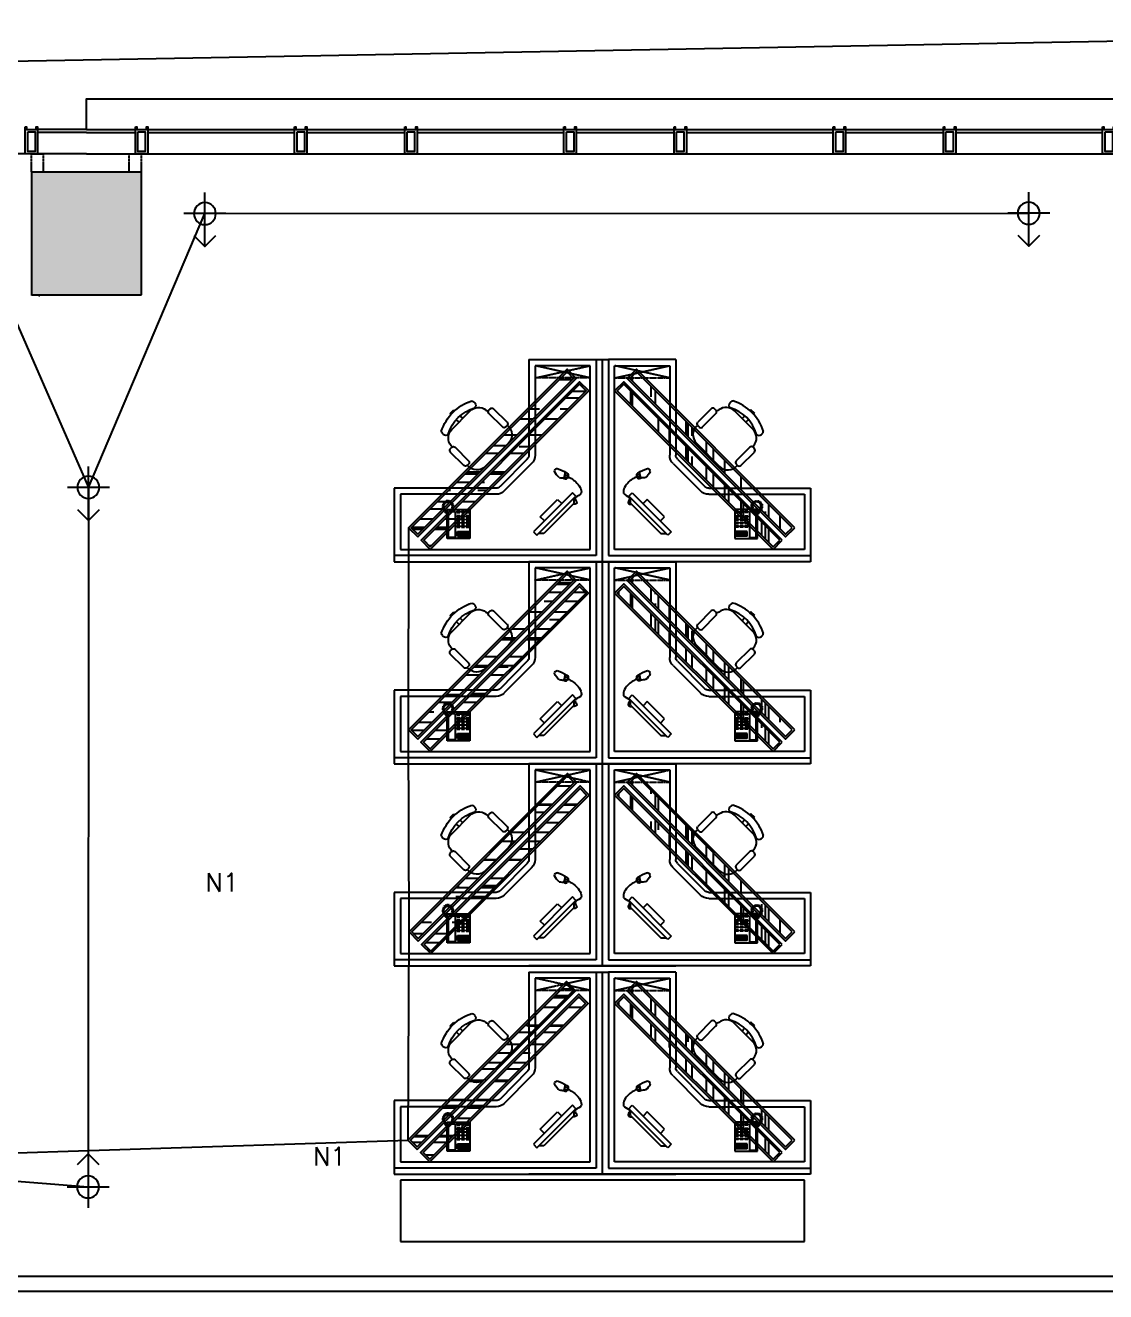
# Model space of a CAD drawing. Header units: inches. Extents: x 10 to 166961, y -47 to 131592.
# Drawn here: x 20201 to 29026, y 34776 to 45114 of the extents above; entities that cross this region are included whole.
import ezdxf

# ---------------------------------------------------------------- set-up
doc = ezdxf.new("R2010")
doc.units = ezdxf.units.IN
doc.header["$MEASUREMENT"] = 0
for name, pattern in [('CONTINOUS', [0]), ('DASH', [0.35, 0.25, -0.1]), ('HIDDEN', [0.375, 0.25, -0.125])]:
    doc.linetypes.add(name, pattern=pattern)
for name, color, linetype in [('2', 2, 'Continuous'), ('4', 4, 'Continuous'), ('6', 6, 'Continuous'), ('8', 8, 'Continuous'), ('C-02 天花灯具', 4, 'Continuous'), ('D-电气标号', 7, 'Continuous'), ('METAL', 7, 'Continuous'), ('Shearwall', 7, 'Continuous'), ('shearwall-bh', 253, 'Continuous'), ('stair', 2, 'Continuous'), ('wall', 2, 'Continuous'), ('windows', 4, 'Continuous'), ('修改', 1, 'Continuous'), ('天花', 4, 'Continuous'), ('尺寸3', 31, 'Continuous')]:
    doc.layers.add(name, color=color, linetype=linetype)
doc.styles.get("Standard").update_dxf_attribs({"font": 'txt', "bigfont": 'gbcbig.shx'})

# ---------------------------------------------------------------- blocks, each defined once
blk = doc.blocks.new('Metal')
at = {"layer": 'METAL', "color": 4}
for points in [[(-50, 20), (-40, 20), (-40, 0), (40, 0), (40, 20), (50, 20), (50, -200), (-50, -200)], [(-30, -20), (30, -20), (30, -180), (-30, -180)]]:
    blk.add_lwpolyline(points, close=True, dxfattribs=at)
blk = doc.blocks.new('gw')
at = {"layer": '2', "color": 252}
for p, q in [((1005037, 168644, 470), (1005037, 168694, 470)), ((1005037, 168694, 470), (1006737, 168694, 470)), ((1006687, 168644, 470), (1005037, 168644, 470)), ((1006737, 168694, 470), (1006137, 168694, 470)), ((1006737, 168694, 470), (1006137, 168694, 470)), ((1006687, 167044, 470), (1006687, 168644, 470)), ((1006737, 168694, 470), (1007337, 168694, 470)), ((1006737, 168694, 470), (1007337, 168694, 470)), ((1008437, 168694, 470), (1006737, 168694, 470)), ((1006737, 168694, 470), (1006737, 167044, 470)), ((1006787, 167044, 470), (1006787, 168644, 470)), ((1006787, 168644, 470), (1008437, 168644, 470)), ((1008437, 168644, 470), (1008437, 168694, 470)), ((1006137, 167044, 470), (1006687, 167044, 470)), ((1006687, 167044, 470), (1006787, 167044, 470)), ((1007337, 167044, 470), (1006787, 167044, 470))]:
    blk.add_line(p, q, dxfattribs=at)
at = {"layer": '6', "color": 252}
for p, q in [((1005037, 168094, 470), (1005037, 168644, 470)), ((1008437, 168094, 470), (1008437, 168644, 470)), ((1005869, 168094, 470), (1005037, 168094, 470)), ((1006124, 167857, 470), (1005901, 168081, 470)), ((1007350, 167857, 470), (1007574, 168081, 470)), ((1007606, 168094, 470), (1008437, 168094, 470)), ((1005605, 167909, 470), (1005495, 167799, 470)), ((1005644, 167898, 470), (1005633, 167909, 470)), ((1005638, 167912, 470), (1005634, 167907, 470)), ((1005970, 167726, 470), (1005779, 167917, 470)), ((1007505, 167726, 470), (1007695, 167917, 470)), ((1007830, 167898, 470), (1007842, 167909, 470)), ((1007836, 167912, 470), (1007840, 167907, 470)), ((1007869, 167909, 470), (1007979, 167799, 470)), ((1005534, 167760, 470), (1005644, 167871, 470)), ((1006137, 167044, 470), (1006137, 167825, 470)), ((1007337, 167044, 470), (1007337, 167825, 470)), ((1007941, 167760, 470), (1007830, 167871, 470)), ((1005495, 167772, 470), (1005507, 167760, 470)), ((1005509, 167759, 470), (1005502, 167747, 470)), ((1007966, 167759, 470), (1007972, 167747, 470)), ((1007979, 167772, 470), (1007968, 167760, 470)), ((1005438, 167655, 470), (1005431, 167648, 470)), ((1005507, 167616, 470), (1005658, 167463, 470)), ((1005920, 167594, 470), (1005810, 167484, 470)), ((1005959, 167583, 470), (1005947, 167594, 470)), ((1007516, 167583, 470), (1007527, 167594, 470)), ((1007554, 167594, 470), (1007664, 167484, 470)), ((1007968, 167616, 470), (1007816, 167463, 470)), ((1008037, 167655, 470), (1008044, 167648, 470)), ((1005502, 167493, 470), (1005493, 167483, 470)), ((1005493, 167483, 470), (1005523, 167453, 470)), ((1005566, 167556, 470), (1005545, 167536, 470)), ((1005575, 167505, 470), (1005596, 167526, 470)), ((1005849, 167446, 470), (1005959, 167556, 470)), ((1005960, 167582, 470), (1005961, 167583, 470)), ((1007515, 167582, 470), (1007513, 167583, 470)), ((1007626, 167446, 470), (1007516, 167556, 470)), ((1007899, 167505, 470), (1007878, 167526, 470)), ((1007908, 167556, 470), (1007929, 167536, 470)), ((1007982, 167483, 470), (1007951, 167453, 470)), ((1007972, 167493, 470), (1007982, 167483, 470)), ((1005523, 167453, 470), (1005533, 167462, 470)), ((1005688, 167390, 470), (1005695, 167397, 470)), ((1005786, 167456, 470), (1005805, 167465, 470)), ((1005810, 167457, 470), (1005822, 167446, 470)), ((1007664, 167457, 470), (1007653, 167446, 470)), ((1007688, 167456, 470), (1007669, 167465, 470)), ((1007786, 167390, 470), (1007779, 167397, 470)), ((1007951, 167453, 470), (1007942, 167462, 470))]:
    blk.add_line(p, q, dxfattribs=at)
for centre, start, end in [((1005869, 168049, 470), 45, 90), ((1007606, 168049, 470), 90, 135), ((1006092, 167825, 470), 0, 45), ((1007382, 167825, 470), 135, 180)]:
    blk.add_arc(centre, 45, start, end, dxfattribs=at)
for centre, major_axis, start_param, end_param in [((1005619, 167895, 470), (13.6, -13.6), 1.570796, 3.141593), ((1005711, 167849, 470), (68, -68), 1.570796, 3.212044), ((1005630, 167884, 470), (13.6, -13.6), 0, 1.570796), ((1005509, 167785, 470), (13.6, -13.6), 3.141593, 4.712389), ((1005575, 167684, 470), (68, -68), 3.212044, 4.709722), ((1005520, 167774, 470), (13.6, -13.6), 4.712389, 6.283185), ((1005902, 167658, 470), (68, -68), -0.116909, 1.570796), ((1005451, 167627, 470), (20.4, -20.4), 3.141593, 3.846821), ((1005790, 167750, 470), (274, -274), 4.241936, 5.182842), ((1005451, 167627, 470), (-20.4, -20.4), 6.269503, 6.283185), ((1005458, 167634, 470), (20.4, -20.4), 1.570796, 3.141593), ((1005785, 167744, 470), (226, -226), 4.211213, 5.213565), ((1005934, 167581, 470), (13.6, -13.6), 1.570796, 3.141593), ((1005824, 167471, 470), (13.6, -13.6), 3.141593, 4.712389), ((1005945, 167569, 470), (13.6, -13.6), 0, 1.570796), ((1005668, 167411, 470), (20.4, -20.4), 4.712389, 4.726071), ((1005726, 167531, 470), (68, -68), 4.709722, 6.166276), ((1005668, 167411, 470), (20.4, -20.4), -0.705229, 0), ((1005675, 167418, 470), (20.4, -20.4), 0, 1.570796), ((1005835, 167459, 470), (13.6, -13.6), 4.712389, 6.283185)]:
    blk.add_ellipse(centre, major_axis=major_axis, ratio=1, start_param=start_param, end_param=end_param, dxfattribs=at)
at = {"layer": '6', "color": 252, "extrusion": (0, 0, -1)}
for centre, major_axis, start_param, end_param in [((1007763, 167849, 470), (-68, -68), 1.570796, 3.212044), ((1007844, 167884, 470), (-13.6, -13.6), 0, 1.570796), ((1007855, 167895, 470), (-13.6, -13.6), 1.570796, 3.141593), ((1007965, 167785, 470), (-13.6, -13.6), 3.141593, 4.712389), ((1007573, 167658, 470), (-68, -68), -0.116909, 1.570796), ((1007954, 167774, 470), (-13.6, -13.6), 4.712389, 6.283185), ((1007900, 167684, 470), (-68, -68), 3.212044, 4.709722), ((1007541, 167581, 470), (-13.6, -13.6), 1.570796, 3.141593), ((1007690, 167744, 470), (-226, -226), 4.211213, 5.213565), ((1007684, 167750, 470), (-274, -274), 4.241936, 5.182842), ((1008016, 167634, 470), (-20.4, -20.4), 1.570796, 3.141593), ((1008023, 167627, 470), (-20.4, -20.4), 3.141593, 3.846821), ((1008023, 167627, 470), (20.4, -20.4), 6.269503, 6.283185), ((1007529, 167569, 470), (-13.6, -13.6), 0, 1.570796), ((1007651, 167471, 470), (-13.6, -13.6), 3.141593, 4.712389), ((1007639, 167459, 470), (-13.6, -13.6), 4.712389, 6.283185), ((1007748, 167531, 470), (-68, -68), 4.709722, 6.166276), ((1007799, 167418, 470), (-20.4, -20.4), 0, 1.570796), ((1007806, 167411, 470), (-20.4, -20.4), -0.705229, 0), ((1007806, 167411, 470), (-20.4, -20.4), 4.712389, 4.726071)]:
    blk.add_ellipse(centre, major_axis=major_axis, ratio=1, start_param=start_param, end_param=end_param, dxfattribs=at)
at = {"layer": '8', "color": 252}
for p, q in [((1005087, 168144, 470), (1005087, 168594, 470)), ((1005087, 168594, 470), (1006637, 168594, 470)), ((1006637, 168594, 470), (1006637, 167094, 470)), ((1008387, 168594, 470), (1006837, 168594, 470)), ((1006837, 168594, 470), (1006837, 167094, 470)), ((1008387, 168144, 470), (1008387, 168594, 470)), ((1005655, 168506, 470), (1005469, 168506, 470)), ((1005469, 168506, 470), (1005469, 168306, 470)), ((1005480, 168497, 470), (1005480, 168284, 470)), ((1005535, 168497, 470), (1005480, 168497, 470)), ((1005535, 168284, 470), (1005535, 168497, 470)), ((1005549, 168399, 470), (1005549, 168411, 470)), ((1005549, 168411, 470), (1005573, 168411, 470)), ((1005554, 168487, 470), (1005554, 168447, 470)), ((1005554, 168487, 470), (1005646, 168487, 470)), ((1005554, 168477, 470), (1005646, 168477, 470)), ((1005554, 168467, 470), (1005646, 168467, 470)), ((1005554, 168457, 470), (1005646, 168457, 470)), ((1005554, 168447, 470), (1005646, 168447, 470)), ((1005573, 168411, 470), (1005573, 168399, 470)), ((1005586, 168399, 470), (1005586, 168411, 470)), ((1005586, 168411, 470), (1005610, 168411, 470)), ((1005610, 168411, 470), (1005610, 168399, 470)), ((1005624, 168399, 470), (1005624, 168411, 470)), ((1005624, 168411, 470), (1005648, 168411, 470)), ((1005646, 168487, 470), (1005646, 168447, 470)), ((1005648, 168411, 470), (1005648, 168399, 470)), ((1005655, 168269, 470), (1005655, 168506, 470)), ((1007819, 168269, 470), (1007819, 168506, 470)), ((1007819, 168506, 470), (1008005, 168506, 470)), ((1007850, 168411, 470), (1007826, 168411, 470)), ((1007826, 168411, 470), (1007826, 168399, 470)), ((1007829, 168487, 470), (1007829, 168447, 470)), ((1007920, 168487, 470), (1007829, 168487, 470)), ((1007920, 168477, 470), (1007829, 168477, 470)), ((1007920, 168467, 470), (1007829, 168467, 470)), ((1007920, 168457, 470), (1007829, 168457, 470)), ((1007920, 168447, 470), (1007829, 168447, 470)), ((1007850, 168399, 470), (1007850, 168411, 470)), ((1007888, 168411, 470), (1007864, 168411, 470)), ((1007864, 168411, 470), (1007864, 168399, 470)), ((1007888, 168399, 470), (1007888, 168411, 470)), ((1007925, 168411, 470), (1007901, 168411, 470)), ((1007901, 168411, 470), (1007901, 168399, 470)), ((1007920, 168487, 470), (1007920, 168447, 470)), ((1007925, 168399, 470), (1007925, 168411, 470)), ((1007940, 168284, 470), (1007940, 168497, 470)), ((1007940, 168497, 470), (1007994, 168497, 470)), ((1007994, 168497, 470), (1007994, 168284, 470)), ((1008005, 168506, 470), (1008005, 168306, 470)), ((1005460, 168299, 470), (1005480, 168315, 470)), ((1005480, 168307, 470), (1005464, 168296, 470)), ((1005573, 168399, 470), (1005549, 168399, 470)), ((1005549, 168371, 470), (1005549, 168383, 470)), ((1005549, 168383, 470), (1005573, 168383, 470)), ((1005573, 168371, 470), (1005549, 168371, 470)), ((1005549, 168344, 470), (1005549, 168356, 470)), ((1005549, 168356, 470), (1005573, 168356, 470)), ((1005573, 168344, 470), (1005549, 168344, 470)), ((1005549, 168319, 470), (1005549, 168331, 470)), ((1005549, 168331, 470), (1005573, 168331, 470)), ((1005573, 168319, 470), (1005549, 168319, 470)), ((1005573, 168383, 470), (1005573, 168371, 470)), ((1005573, 168356, 470), (1005573, 168344, 470)), ((1005573, 168331, 470), (1005573, 168319, 470)), ((1005610, 168399, 470), (1005586, 168399, 470)), ((1005586, 168371, 470), (1005586, 168383, 470)), ((1005586, 168383, 470), (1005610, 168383, 470)), ((1005610, 168371, 470), (1005586, 168371, 470)), ((1005586, 168344, 470), (1005586, 168356, 470)), ((1005586, 168356, 470), (1005610, 168356, 470)), ((1005610, 168344, 470), (1005586, 168344, 470)), ((1005586, 168319, 470), (1005586, 168331, 470)), ((1005586, 168331, 470), (1005610, 168331, 470)), ((1005610, 168319, 470), (1005586, 168319, 470)), ((1005610, 168383, 470), (1005610, 168371, 470)), ((1005610, 168356, 470), (1005610, 168344, 470)), ((1005610, 168331, 470), (1005610, 168319, 470)), ((1005648, 168399, 470), (1005624, 168399, 470)), ((1005624, 168371, 470), (1005624, 168383, 470)), ((1005624, 168383, 470), (1005648, 168383, 470)), ((1005648, 168371, 470), (1005624, 168371, 470)), ((1005624, 168344, 470), (1005624, 168356, 470)), ((1005624, 168356, 470), (1005648, 168356, 470)), ((1005648, 168344, 470), (1005624, 168344, 470)), ((1005624, 168319, 470), (1005624, 168331, 470)), ((1005624, 168331, 470), (1005648, 168331, 470)), ((1005648, 168319, 470), (1005624, 168319, 470)), ((1005648, 168383, 470), (1005648, 168371, 470)), ((1005648, 168356, 470), (1005648, 168344, 470)), ((1005648, 168331, 470), (1005648, 168319, 470)), ((1007826, 168399, 470), (1007850, 168399, 470)), ((1007850, 168383, 470), (1007826, 168383, 470)), ((1007826, 168383, 470), (1007826, 168371, 470)), ((1007826, 168371, 470), (1007850, 168371, 470)), ((1007850, 168356, 470), (1007826, 168356, 470)), ((1007826, 168356, 470), (1007826, 168344, 470)), ((1007826, 168344, 470), (1007850, 168344, 470)), ((1007850, 168331, 470), (1007826, 168331, 470)), ((1007826, 168331, 470), (1007826, 168319, 470)), ((1007826, 168319, 470), (1007850, 168319, 470)), ((1007850, 168371, 470), (1007850, 168383, 470)), ((1007850, 168344, 470), (1007850, 168356, 470)), ((1007850, 168319, 470), (1007850, 168331, 470)), ((1007864, 168399, 470), (1007888, 168399, 470)), ((1007888, 168383, 470), (1007864, 168383, 470)), ((1007864, 168383, 470), (1007864, 168371, 470)), ((1007864, 168371, 470), (1007888, 168371, 470)), ((1007888, 168356, 470), (1007864, 168356, 470)), ((1007864, 168356, 470), (1007864, 168344, 470)), ((1007864, 168344, 470), (1007888, 168344, 470)), ((1007888, 168331, 470), (1007864, 168331, 470)), ((1007864, 168331, 470), (1007864, 168319, 470)), ((1007864, 168319, 470), (1007888, 168319, 470)), ((1007888, 168371, 470), (1007888, 168383, 470)), ((1007888, 168344, 470), (1007888, 168356, 470)), ((1007888, 168319, 470), (1007888, 168331, 470)), ((1007901, 168399, 470), (1007925, 168399, 470)), ((1007925, 168383, 470), (1007901, 168383, 470)), ((1007901, 168383, 470), (1007901, 168371, 470)), ((1007901, 168371, 470), (1007925, 168371, 470)), ((1007925, 168356, 470), (1007901, 168356, 470)), ((1007901, 168356, 470), (1007901, 168344, 470)), ((1007901, 168344, 470), (1007925, 168344, 470)), ((1007925, 168331, 470), (1007901, 168331, 470)), ((1007901, 168331, 470), (1007901, 168319, 470)), ((1007901, 168319, 470), (1007925, 168319, 470)), ((1007925, 168371, 470), (1007925, 168383, 470)), ((1007925, 168344, 470), (1007925, 168356, 470)), ((1007925, 168319, 470), (1007925, 168331, 470)), ((1008014, 168299, 470), (1007994, 168315, 470)), ((1007994, 168307, 470), (1008011, 168296, 470)), ((1005432, 168253, 470), (1005439, 168254, 470)), ((1005432, 168245, 470), (1005432, 168253, 470)), ((1005440, 168245, 470), (1005432, 168245, 470)), ((1005432, 168242, 470), (1005440, 168245, 470)), ((1005432, 168236, 470), (1005432, 168242, 470)), ((1005439, 168233, 470), (1005432, 168236, 470)), ((1005433, 168231, 470), (1005439, 168233, 470)), ((1005434, 168224, 470), (1005433, 168231, 470)), ((1005442, 168225, 470), (1005434, 168224, 470)), ((1005436, 168259, 470), (1005438, 168265, 470)), ((1005439, 168254, 470), (1005436, 168259, 470)), ((1005437, 168219, 470), (1005442, 168225, 470)), ((1005439, 168215, 470), (1005437, 168219, 470)), ((1005438, 168265, 470), (1005445, 168264, 470)), ((1005447, 168217, 470), (1005439, 168215, 470)), ((1005441, 168271, 470), (1005445, 168278, 470)), ((1005445, 168264, 470), (1005441, 168271, 470)), ((1005443, 168256, 470), (1005442, 168230, 470)), ((1005442, 168230, 470), (1005452, 168214, 470)), ((1005454, 168275, 470), (1005443, 168256, 470)), ((1005443, 168209, 470), (1005447, 168217, 470)), ((1005447, 168205, 470), (1005443, 168209, 470)), ((1005445, 168278, 470), (1005452, 168277, 470)), ((1005453, 168209, 470), (1005447, 168205, 470)), ((1005448, 168283, 470), (1005450, 168287, 470)), ((1005452, 168277, 470), (1005448, 168283, 470)), ((1005450, 168289, 470), (1005452, 168292, 470)), ((1005453, 168286, 470), (1005450, 168289, 470)), ((1005450, 168287, 470), (1005453, 168286, 470)), ((1005452, 168292, 470), (1005457, 168291, 470)), ((1005452, 168214, 470), (1005466, 168207, 470)), ((1005452, 168202, 470), (1005453, 168209, 470)), ((1005460, 168286, 470), (1005454, 168275, 470)), ((1005461, 168205, 470), (1005456, 168200, 470)), ((1005457, 168291, 470), (1005458, 168295, 470)), ((1005459, 168289, 470), (1005457, 168288, 470)), ((1005457, 168288, 470), (1005460, 168286, 470)), ((1005458, 168295, 470), (1005460, 168299, 470)), ((1005460, 168291, 470), (1005459, 168289, 470)), ((1005464, 168296, 470), (1005460, 168291, 470)), ((1005461, 168198, 470), (1005461, 168205, 470)), ((1005466, 168207, 470), (1005482, 168206, 470)), ((1005469, 168300, 470), (1005469, 168269, 470)), ((1005469, 168269, 470), (1005505, 168269, 470)), ((1005480, 168284, 470), (1005535, 168284, 470)), ((1005482, 168206, 470), (1005496, 168212, 470)), ((1005486, 168205, 470), (1005486, 168196, 470)), ((1005490, 168199, 470), (1005486, 168205, 470)), ((1005495, 168208, 470), (1005494, 168200, 470)), ((1005500, 168203, 470), (1005495, 168208, 470)), ((1005496, 168212, 470), (1005506, 168223, 470)), ((1005504, 168206, 470), (1005500, 168203, 470)), ((1005501, 168213, 470), (1005504, 168206, 470)), ((1005508, 168210, 470), (1005501, 168213, 470)), ((1005504, 168275, 470), (1005503, 168284, 470)), ((1005505, 168269, 470), (1005504, 168275, 470)), ((1005504, 168258, 470), (1005507, 168263, 470)), ((1005507, 168253, 470), (1005504, 168258, 470)), ((1005507, 168263, 470), (1005505, 168269, 470)), ((1005506, 168223, 470), (1005511, 168238, 470)), ((1005507, 168284, 470), (1005507, 168283, 470)), ((1005507, 168283, 470), (1005508, 168271, 470)), ((1005511, 168238, 470), (1005507, 168253, 470)), ((1005508, 168271, 470), (1005511, 168265, 470)), ((1005512, 168215, 470), (1005508, 168210, 470)), ((1005509, 168269, 470), (1005655, 168269, 470)), ((1005509, 168221, 470), (1005512, 168215, 470)), ((1005516, 168219, 470), (1005509, 168221, 470)), ((1005517, 168256, 470), (1005510, 168252, 470)), ((1005510, 168252, 470), (1005518, 168250, 470)), ((1005511, 168265, 470), (1005511, 168263, 470)), ((1005511, 168263, 470), (1005514, 168261, 470)), ((1005520, 168244, 470), (1005512, 168240, 470)), ((1005512, 168240, 470), (1005521, 168237, 470)), ((1005520, 168231, 470), (1005512, 168230, 470)), ((1005512, 168230, 470), (1005518, 168224, 470)), ((1005514, 168261, 470), (1005517, 168256, 470)), ((1005518, 168224, 470), (1005516, 168219, 470)), ((1005518, 168250, 470), (1005520, 168244, 470)), ((1005521, 168237, 470), (1005520, 168231, 470)), ((1005549, 168281, 470), (1005549, 168293, 470)), ((1005549, 168293, 470), (1005573, 168293, 470)), ((1005573, 168281, 470), (1005549, 168281, 470)), ((1005573, 168293, 470), (1005573, 168281, 470)), ((1005586, 168281, 470), (1005586, 168293, 470)), ((1005586, 168293, 470), (1005610, 168293, 470)), ((1005610, 168281, 470), (1005586, 168281, 470)), ((1005610, 168293, 470), (1005610, 168281, 470)), ((1005624, 168281, 470), (1005624, 168293, 470)), ((1005624, 168293, 470), (1005648, 168293, 470)), ((1005648, 168281, 470), (1005624, 168281, 470)), ((1005648, 168293, 470), (1005648, 168281, 470)), ((1007965, 168269, 470), (1007819, 168269, 470)), ((1007850, 168293, 470), (1007826, 168293, 470)), ((1007826, 168293, 470), (1007826, 168281, 470)), ((1007826, 168281, 470), (1007850, 168281, 470)), ((1007850, 168281, 470), (1007850, 168293, 470)), ((1007888, 168293, 470), (1007864, 168293, 470)), ((1007864, 168293, 470), (1007864, 168281, 470)), ((1007864, 168281, 470), (1007888, 168281, 470)), ((1007888, 168281, 470), (1007888, 168293, 470)), ((1007925, 168293, 470), (1007901, 168293, 470)), ((1007901, 168293, 470), (1007901, 168281, 470)), ((1007901, 168281, 470), (1007925, 168281, 470)), ((1007925, 168281, 470), (1007925, 168293, 470)), ((1007994, 168284, 470), (1007940, 168284, 470)), ((1007962, 168240, 470), (1007953, 168237, 470)), ((1007953, 168237, 470), (1007955, 168231, 470)), ((1007956, 168250, 470), (1007955, 168244, 470)), ((1007955, 168244, 470), (1007962, 168240, 470)), ((1007955, 168231, 470), (1007962, 168230, 470)), ((1007964, 168252, 470), (1007956, 168250, 470)), ((1007962, 168230, 470), (1007957, 168224, 470)), ((1007957, 168224, 470), (1007959, 168219, 470)), ((1007960, 168261, 470), (1007958, 168256, 470)), ((1007958, 168256, 470), (1007964, 168252, 470)), ((1007959, 168219, 470), (1007966, 168221, 470)), ((1007964, 168263, 470), (1007960, 168261, 470)), ((1007966, 168221, 470), (1007962, 168215, 470)), ((1007962, 168215, 470), (1007966, 168210, 470)), ((1007963, 168238, 470), (1007967, 168253, 470)), ((1007968, 168223, 470), (1007963, 168238, 470)), ((1007966, 168271, 470), (1007964, 168265, 470)), ((1007964, 168265, 470), (1007964, 168263, 470)), ((1007967, 168283, 470), (1007966, 168271, 470)), ((1007966, 168210, 470), (1007973, 168213, 470)), ((1007967, 168284, 470), (1007967, 168283, 470)), ((1007967, 168263, 470), (1007969, 168269, 470)), ((1007970, 168258, 470), (1007967, 168263, 470)), ((1007967, 168253, 470), (1007970, 168258, 470)), ((1007979, 168212, 470), (1007968, 168223, 470)), ((1007969, 168269, 470), (1007971, 168275, 470)), ((1008005, 168269, 470), (1007969, 168269, 470)), ((1007973, 168213, 470), (1007970, 168206, 470)), ((1007970, 168206, 470), (1007974, 168203, 470)), ((1007971, 168275, 470), (1007971, 168284, 470)), ((1007974, 168203, 470), (1007980, 168208, 470)), ((1007993, 168206, 470), (1007979, 168212, 470)), ((1007980, 168208, 470), (1007980, 168200, 470)), ((1007984, 168199, 470), (1007988, 168205, 470)), ((1007988, 168205, 470), (1007988, 168196, 470)), ((1008008, 168207, 470), (1007993, 168206, 470)), ((1008005, 168300, 470), (1008005, 168269, 470)), ((1008023, 168214, 470), (1008008, 168207, 470)), ((1008011, 168296, 470), (1008014, 168291, 470)), ((1008013, 168205, 470), (1008019, 168200, 470)), ((1008014, 168198, 470), (1008013, 168205, 470)), ((1008016, 168295, 470), (1008014, 168299, 470)), ((1008014, 168291, 470), (1008015, 168289, 470)), ((1008018, 168288, 470), (1008014, 168286, 470)), ((1008014, 168286, 470), (1008021, 168275, 470)), ((1008015, 168289, 470), (1008018, 168288, 470)), ((1008018, 168291, 470), (1008016, 168295, 470)), ((1008023, 168292, 470), (1008018, 168291, 470)), ((1008021, 168286, 470), (1008024, 168289, 470)), ((1008025, 168287, 470), (1008021, 168286, 470)), ((1008021, 168275, 470), (1008032, 168256, 470)), ((1008022, 168277, 470), (1008027, 168283, 470)), ((1008030, 168278, 470), (1008022, 168277, 470)), ((1008022, 168209, 470), (1008028, 168205, 470)), ((1008023, 168202, 470), (1008022, 168209, 470)), ((1008024, 168289, 470), (1008023, 168292, 470)), ((1008032, 168230, 470), (1008023, 168214, 470)), ((1008027, 168283, 470), (1008025, 168287, 470)), ((1008028, 168217, 470), (1008035, 168215, 470)), ((1008031, 168209, 470), (1008028, 168217, 470)), ((1008028, 168205, 470), (1008031, 168209, 470)), ((1008029, 168264, 470), (1008033, 168271, 470)), ((1008036, 168265, 470), (1008029, 168264, 470)), ((1008033, 168271, 470), (1008030, 168278, 470)), ((1008032, 168256, 470), (1008032, 168230, 470)), ((1008033, 168225, 470), (1008041, 168224, 470)), ((1008038, 168219, 470), (1008033, 168225, 470)), ((1008034, 168245, 470), (1008042, 168245, 470)), ((1008042, 168242, 470), (1008034, 168245, 470)), ((1008035, 168254, 470), (1008039, 168259, 470)), ((1008043, 168253, 470), (1008035, 168254, 470)), ((1008035, 168233, 470), (1008042, 168236, 470)), ((1008042, 168231, 470), (1008035, 168233, 470)), ((1008035, 168215, 470), (1008038, 168219, 470)), ((1008039, 168259, 470), (1008036, 168265, 470)), ((1008041, 168224, 470), (1008042, 168231, 470)), ((1008042, 168245, 470), (1008043, 168253, 470)), ((1008042, 168236, 470), (1008042, 168242, 470)), ((1005869, 168144, 470), (1005087, 168144, 470)), ((1005456, 168200, 470), (1005452, 168202, 470)), ((1005466, 168196, 470), (1005461, 168198, 470)), ((1005469, 168204, 470), (1005466, 168196, 470)), ((1005470, 168196, 470), (1005469, 168204, 470)), ((1005475, 168196, 470), (1005470, 168196, 470)), ((1005479, 168202, 470), (1005475, 168196, 470)), ((1005481, 168196, 470), (1005479, 168202, 470)), ((1005486, 168196, 470), (1005481, 168196, 470)), ((1005494, 168200, 470), (1005490, 168199, 470)), ((1006159, 167892, 470), (1005936, 168116, 470)), ((1007315, 167892, 470), (1007538, 168116, 470)), ((1007606, 168144, 470), (1008387, 168144, 470)), ((1007980, 168200, 470), (1007984, 168199, 470)), ((1007988, 168196, 470), (1007993, 168196, 470)), ((1007993, 168196, 470), (1007996, 168202, 470)), ((1007996, 168202, 470), (1008000, 168196, 470)), ((1008000, 168196, 470), (1008004, 168196, 470)), ((1008004, 168196, 470), (1008006, 168204, 470)), ((1008006, 168204, 470), (1008009, 168196, 470)), ((1008009, 168196, 470), (1008014, 168198, 470)), ((1008019, 168200, 470), (1008023, 168202, 470)), ((1006426, 167999, 470), (1006453, 168007, 470)), ((1007049, 167999, 470), (1007021, 168007, 470)), ((1006346, 167958, 470), (1006348, 167946, 470)), ((1006430, 167982, 470), (1006457, 167990, 470)), ((1007045, 167982, 470), (1007018, 167990, 470)), ((1007128, 167958, 470), (1007126, 167946, 470)), ((1006187, 167094, 470), (1006187, 167825, 470)), ((1007287, 167094, 470), (1007287, 167825, 470)), ((1006637, 167094, 470), (1006187, 167094, 470)), ((1006837, 167094, 470), (1007287, 167094, 470))]:
    blk.add_line(p, q, dxfattribs=at)
at = {"layer": '8', "color": 252, "linetype": 'CONTINOUS'}
for p, q in [((1006175, 168450, 470), (1006203, 168478, 470)), ((1006493, 168131, 470), (1006175, 168450, 470)), ((1006203, 168478, 470), (1006521, 168160, 470)), ((1006259, 168464, 470), (1006217, 168464, 470)), ((1006508, 168216, 470), (1006259, 168464, 470)), ((1007271, 168478, 470), (1006953, 168160, 470)), ((1006967, 168216, 470), (1007215, 168464, 470)), ((1006981, 168131, 470), (1007299, 168450, 470)), ((1007215, 168464, 470), (1007257, 168464, 470)), ((1007299, 168450, 470), (1007271, 168478, 470)), ((1006263, 168361, 470), (1006229, 168328, 470)), ((1006229, 168328, 470), (1006371, 168186, 470)), ((1007245, 168328, 470), (1007103, 168186, 470)), ((1007211, 168361, 470), (1007245, 168328, 470)), ((1006371, 168186, 470), (1006405, 168220, 470)), ((1006508, 168216, 470), (1006507, 168174, 470)), ((1006967, 168216, 470), (1006967, 168174, 470)), ((1007103, 168186, 470), (1007070, 168220, 470)), ((1006521, 168160, 470), (1006493, 168131, 470)), ((1006953, 168160, 470), (1006981, 168131, 470))]:
    blk.add_line(p, q, dxfattribs=at)
at = {"layer": '8', "color": 252, "linetype": 'HIDDEN'}
for p, q in [((1006637, 167194, 470), (1006187, 167194, 470)), ((1006187, 167194, 470), (1006637, 167094, 470)), ((1006637, 167194, 470), (1006187, 167094, 470)), ((1006837, 167194, 470), (1007287, 167194, 470)), ((1007287, 167194, 470), (1006837, 167094, 470)), ((1006837, 167194, 470), (1007287, 167094, 470))]:
    blk.add_line(p, q, dxfattribs=at)
at = {"layer": '8', "color": 252}
for centre, radius, start, end in [((1005869, 168049, 470), 95, 45, 90), ((1007606, 168049, 470), 95, 90, 135), ((1006451, 167916, 470), 112, 126.187, 158.0274), ((1006340, 167970, 470), 90, 356.3049, 27.8162), ((1006416, 167989, 470), 41.2, 354.4483, 37.2497), ((1007059, 167989, 470), 41.2, 142.7503, 185.5517), ((1007134, 167970, 470), 90, 152.1838, 183.6951), ((1007024, 167916, 470), 112, 21.9726, 53.813), ((1006369, 167957, 470), 23.8, 208.6427, 269.0923), ((1006261, 168255, 470), 340, 288.5032, 303.1595), ((1006439, 167987, 470), 18, 296.3285, 354.4483), ((1007036, 167987, 470), 18, 185.5517, 243.6715), ((1007213, 168255, 470), 340, 236.8405, 251.4968), ((1007105, 167957, 470), 23.8, 270.9077, 331.3573), ((1006092, 167825, 470), 95, 0, 45), ((1007382, 167825, 470), 95, 135, 180)]:
    blk.add_arc(centre, radius, start, end, dxfattribs=at)
for points, knots in [([(1006457, 168001, 470), (1006481, 168013, 470), (1006532, 168040, 470), (1006595, 168150, 470), (1006489, 168166, 470), (1006542, 168215, 470), (1006510, 168227, 470), (1006498, 168225, 470)], [0, 0, 0, 0, 89.180996, 185.391702, 247.379604, 284.879604, 301.833056, 301.833056, 301.833056, 301.833056]), ([(1007018, 168001, 470), (1006993, 168013, 470), (1006942, 168040, 470), (1006879, 168150, 470), (1006986, 168166, 470), (1006932, 168215, 470), (1006964, 168227, 470), (1006976, 168225, 470)], [0, 0, 0, 0, 89.180996, 185.391702, 247.379604, 284.879604, 301.833056, 301.833056, 301.833056, 301.833056]), ([(1006384, 168007, 470), (1006397, 168011, 470), (1006413, 168007, 470), (1006433, 168018, 470), (1006442, 168019, 470), (1006449, 168014, 470), (1006450, 168012, 470)], [0, 0, 0, 0, 61.392948, 66.317377, 85.526749, 97.068118, 97.068118, 97.068118, 97.068118]), ([(1007090, 168007, 470), (1007077, 168011, 470), (1007061, 168007, 470), (1007041, 168018, 470), (1007033, 168019, 470), (1007025, 168014, 470), (1007024, 168012, 470)], [0, 0, 0, 0, 61.392948, 66.317377, 85.526749, 97.068118, 97.068118, 97.068118, 97.068118])]:
    blk.add_open_spline(points, degree=3, knots=knots, dxfattribs=at)
blk = doc.blocks.new('7676567')
h = blk.add_hatch()
h.set_pattern_fill('AR-RROOF', color=251, scale=150, angle=45, style=0)
h.set_pattern_definition([(45, (-600, -223.5), (127.28, 339.411), [2250, -300, 750, -150]), (45, (-511.97, -29.4), (-247.134, 35.002), [450, -49.5, 900, -112.5]), (45, (-637.12, -80.31), (480.479, 622.6075), [1200, -210, 600, -150])])
h.paths.add_polyline_path([(0, -172.5), (600, -172.5), (600, -223.5), (0, -223.5)])
h.paths.add_polyline_path([(-600, -172.5), (0, -172.5), (0, -223.5), (-600, -223.5)])
blk.add_lwpolyline([(-610, -162.5), (610, -162.5), (610, -233.5), (-610, -233.5)], close=True)
at = {"color": 251}
blk.add_lwpolyline([(-600, -172.5), (600, -172.5), (600, -223.5), (-600, -223.5)], close=True, dxfattribs=at)
blk = doc.blocks.new('A$C3F6E6D12')
at = {"color": 3}
for p, q in [((0, -95), (0, 95)), ((150, 0), (-95, 0))]:
    blk.add_line(p, q, dxfattribs=at)
blk.add_lwpolyline([(100, 50), (150, 0), (100, -50)], dxfattribs=at)
at = {"color": 4}
blk.add_circle((0, 0), 50, dxfattribs=at)

msp = doc.modelspace()

# ---------------------------------------------------------------- hatches: boundary and pattern name
at = {"layer": 'shearwall-bh'}
msp.add_hatch(color=252, dxfattribs=at).paths.add_polyline_path([(21151, 43914), (20251, 43914), (20251, 42914), (21151, 42914)])

# ---------------------------------------------------------------- linework, layer by layer
at = {"color": 2}
for p, q in [((19736, 43581), (20717, 41342)), ((20717, 41342), (21668, 43577)), ((21668, 43577), (28398, 43580)), ((20717, 41342), (20714, 35631)), ((23332, 39363), (23333, 41013)), ((23337, 37713), (23332, 39363)), ((23328, 36013), (23337, 37713)), ((17910, 35835), (23328, 36013)), ((17910, 35857), (20714, 35631))]:
    msp.add_line(p, q, dxfattribs=at)
at = {"color": 252}
msp.add_line((20251, 42914), (21151, 42914), dxfattribs=at)
at = {"color": 114, "true_color": 0x139b48}
msp.add_line((37792, 34776), (13334, 34776), dxfattribs=at)
for points in [[(30828, 40252), (30828, 39204), (32062, 39204), (32062, 34900), (13426, 34900), (13426, 35836), (12518, 35847)], [(32584, 35998), (32584, 34898), (13426, 34900), (13426, 35836), (12518, 35847)]]:
    msp.add_lwpolyline(points, dxfattribs=at)
at = {"layer": '4', "color": 252}
for p, q in [((20251, 42909), (20256, 42914)), ((20313, 42903), (20324, 42914))]:
    msp.add_line(p, q, dxfattribs=at)
at = {"layer": 'Shearwall', "color": 252}
for p, q in [((21151, 43914), (20251, 43914)), ((20251, 43914), (20251, 42914)), ((21151, 42914), (21151, 43914)), ((20251, 42914), (21151, 42914))]:
    msp.add_line(p, q, dxfattribs=at)
at = {"layer": 'stair', "color": 6}
for points in [[(8576, 35114), (8576, 35114), (8277, 44607), (36201, 45114), (36201, 44339)], [(20701, 44264), (20701, 44514), (36201, 44514)]]:
    msp.add_lwpolyline(points, dxfattribs=at)
at = {"layer": 'wall', "color": 2, "linetype": 'DASH'}
for p, q in [((20251, 43914), (20251, 44064)), ((20251, 44064), (20351, 44064)), ((20351, 43914), (20351, 44064)), ((21051, 43914), (21051, 44064)), ((21051, 44064), (21151, 44064)), ((21151, 43914), (21151, 44064))]:
    msp.add_line(p, q, dxfattribs=at)
at = {"layer": 'windows', "color": 2}
for p, q in [((20701, 44264), (20301, 44264)), ((20701, 44264), (21101, 44264)), ((21201, 44264), (22401, 44264)), ((22501, 44264), (23301, 44264)), ((23401, 44264), (24601, 44264)), ((24701, 44264), (25501, 44264)), ((25601, 44264), (26801, 44264)), ((26901, 44264), (27701, 44264)), ((27801, 44264), (29001, 44264)), ((20701, 44239), (20301, 44239)), ((20701, 44239), (21101, 44239)), ((21201, 44239), (22401, 44239)), ((22501, 44239), (23301, 44239)), ((23401, 44239), (24601, 44239)), ((24701, 44239), (25501, 44239)), ((25601, 44239), (26801, 44239)), ((26901, 44239), (27701, 44239)), ((27801, 44239), (29001, 44239)), ((20701, 44064), (9126, 44064)), ((20701, 44064), (35601, 44064))]:
    msp.add_line(p, q, dxfattribs=at)
at = {"layer": '尺寸3', "color": 8}
for p, q in [((26566, 35685), (23266, 35685)), ((23266, 35685), (23266, 35185)), ((26566, 35185), (26566, 35685)), ((23266, 35185), (23766, 35185)), ((23766, 35185), (23766, 35185)), ((23766, 35185), (26066, 35185)), ((26066, 35185), (26066, 35185)), ((26066, 35185), (26566, 35185))]:
    msp.add_line(p, q, dxfattribs=at)

# ---------------------------------------------------------------- block references
at = {"color": 8, "xscale": -1.800000000042928, "yscale": 1.800000000042928, "zscale": 1.800000000018826}
for p, rotation in [((21668, 43577), 90), ((28398, 43580), 90), ((20717, 41342), 90), ((20714, 35631), 269.9999999998345)]:
    msp.add_blockref('A$C3F6E6D12', p, dxfattribs=dict(at, rotation=rotation))
at = {"layer": 'C-02 天花灯具', "xscale": -1.5, "yscale": 1.500000000032742, "zscale": 1.500000000034106}
for p, rotation in [((24227, 41412), 225), ((26012, 41832), 315), ((24329, 41310), 225), ((25910, 41730), 315), ((24227, 39762), 225), ((26012, 40182), 315), ((24328, 39660), 225), ((25910, 40080), 315), ((24231, 38112), 225), ((26012, 38532), 315), ((24333, 38010), 225), ((25910, 38430), 315), ((24222, 36412), 225), ((26012, 36832), 315), ((24324, 36310), 225), ((25910, 36730), 315)]:
    msp.add_blockref('7676567', p, dxfattribs=dict(at, rotation=rotation))
at = {"layer": '修改', "color": 2}
for p in [(20251, 44264), (21151, 44264), (22451, 44264), (23351, 44264), (24651, 44264)]:
    msp.add_blockref('Metal', p, dxfattribs=at)
at = {"layer": '修改'}
for p in [(25551, 44264), (26851, 44264), (27751, 44264), (29051, 44264)]:
    msp.add_blockref('Metal', p, dxfattribs=at)
at = {"layer": '天花', "xscale": -1, "rotation": 180}
for p in [(-981822, 209429, -470), (-981822, 207779, -470), (-981822, 206129, -470), (-981822, 204429, -470)]:
    msp.add_blockref('gw', p, dxfattribs=at)

# ---------------------------------------------------------------- texts
at = {"layer": 'D-电气标号', "color": 7}
for p in [(21673, 38043), (22551, 35806)]:
    msp.add_text('N1', height=150, dxfattribs=at).set_placement(p)

doc.saveas('drawing.dxf')
